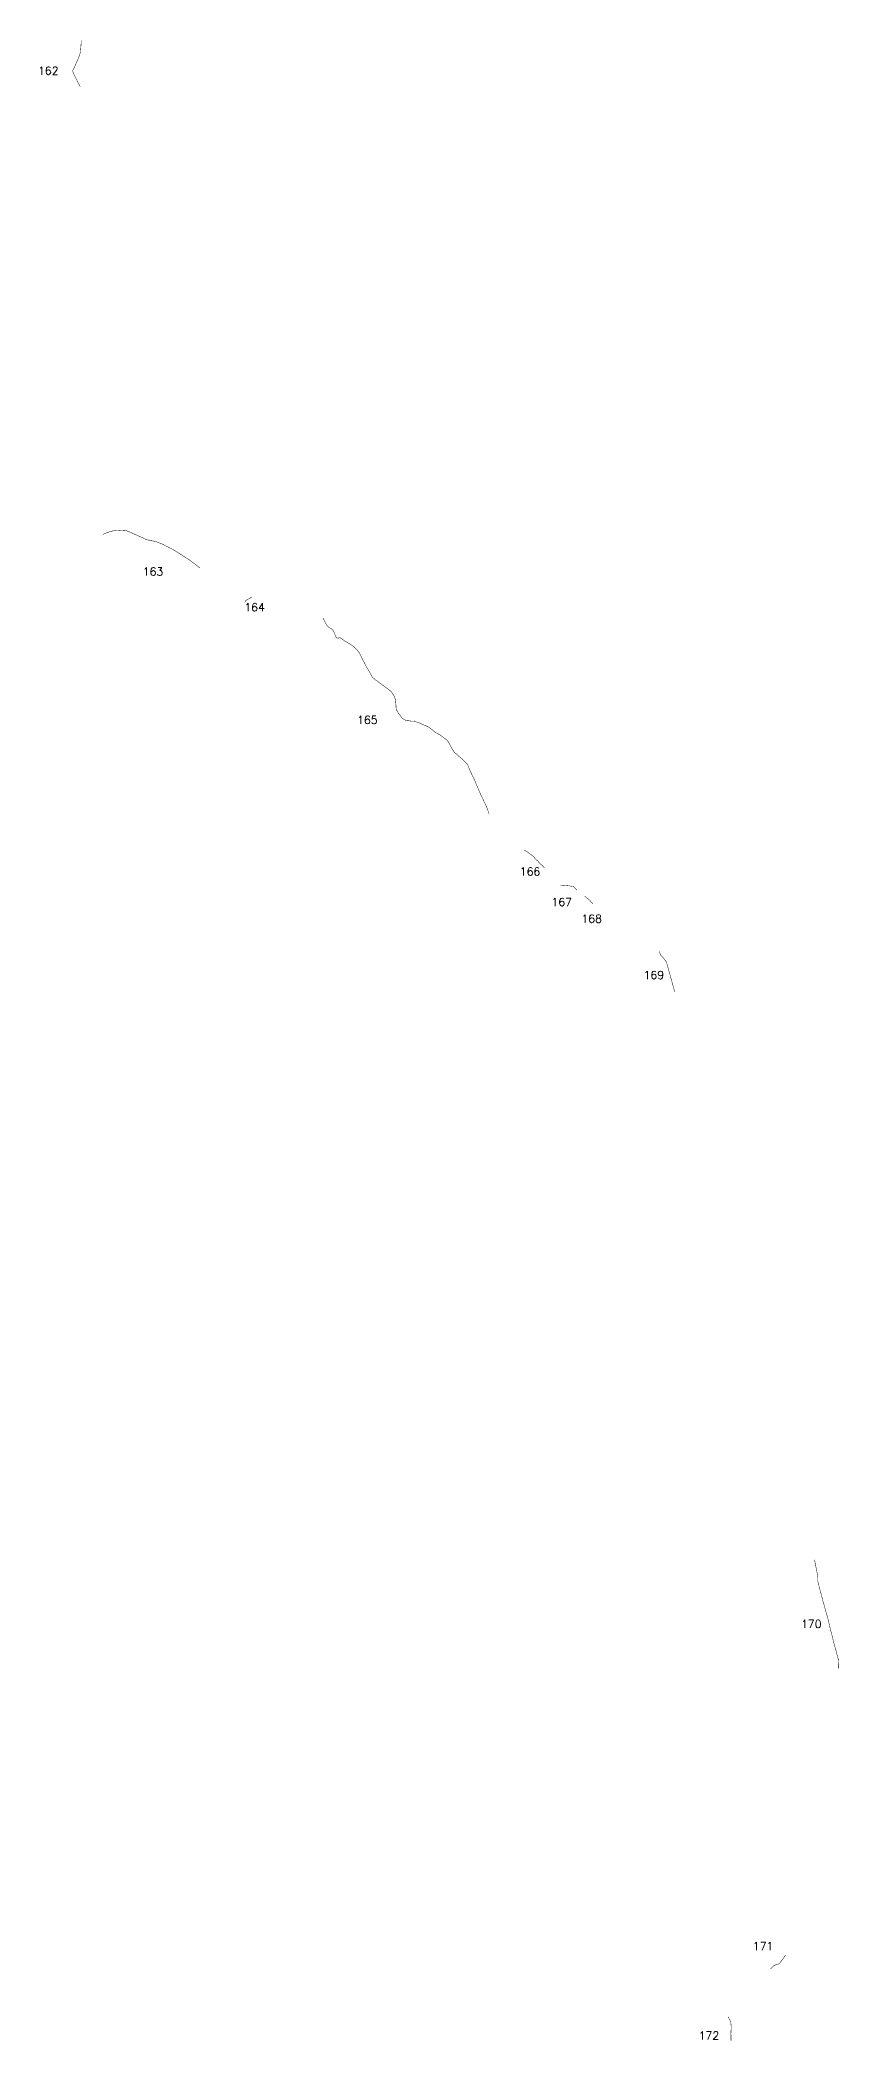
# Model space of a CAD drawing. Header units: metres. Extents: x 254129 to 299963, y 1973748 to 2228052.
# Drawn here: x 282232 to 287227, y 2006704 to 2019208 of the extents above; entities that cross this region are included whole.
import ezdxf

# ---------------------------------------------------------------- set-up
doc = ezdxf.new("R2010")
doc.units = ezdxf.units.M
doc.header["$MEASUREMENT"] = 0
doc.layers.add('ARTIFICIALLY PROTECTED', color=4, linetype='Continuous')
doc.styles.get("Standard").update_dxf_attribs({"font": 'simplex.shx'})

msp = doc.modelspace()

# ---------------------------------------------------------------- linework, layer by layer
at = {"layer": 'ARTIFICIALLY PROTECTED', "const_width": 3, "flags": 128}
for points in [[(282489, 2019206), (282489, 2019192), (282486, 2019151), (282484, 2019131), (282474, 2019099), (282457, 2019061), (282443, 2019030), (282440, 2019026), (282438, 2019022), (282436, 2019019), (282438, 2019006), (282443, 2018995), (282454, 2018973), (282472, 2018936), (282483, 2018917)], [(282625, 2016118), (282628, 2016120), (282645, 2016127), (282668, 2016135), (282686, 2016140), (282702, 2016142), (282723, 2016143), (282741, 2016145), (282756, 2016144), (282768, 2016143), (282800, 2016130), (282900, 2016085), (282954, 2016074), (283001, 2016056), (283054, 2016028), (283076, 2016016), (283161, 2015962), (283231, 2015909)], [(283513, 2015694), (283519, 2015706), (283556, 2015726)], [(284000, 2015596), (284009, 2015581), (284024, 2015551), (284040, 2015536), (284057, 2015526), (284068, 2015512), (284076, 2015492), (284083, 2015475), (284087, 2015471), (284094, 2015470), (284108, 2015473), (284129, 2015458), (284151, 2015444), (284168, 2015434), (284188, 2015421), (284196, 2015415), (284205, 2015406), (284214, 2015397), (284227, 2015380), (284237, 2015361), (284246, 2015341), (284257, 2015321), (284275, 2015287), (284287, 2015266), (284299, 2015245), (284309, 2015227), (284311, 2015225), (284314, 2015222), (284330, 2015208), (284341, 2015201), (284365, 2015183), (284386, 2015167), (284405, 2015154), (284412, 2015149), (284421, 2015141), (284428, 2015134), (284433, 2015127), (284437, 2015121), (284444, 2015111), (284450, 2015097), (284454, 2015085), (284455, 2015073), (284457, 2015052), (284458, 2015029), (284460, 2015024), (284463, 2015018), (284464, 2015015), (284466, 2015011), (284469, 2015007), (284473, 2015000), (284486, 2014983), (284494, 2014972), (284507, 2014962), (284522, 2014955), (284535, 2014954), (284556, 2014951), (284573, 2014952), (284573, 2014951), (284594, 2014943), (284602, 2014941), (284623, 2014931), (284638, 2014924), (284653, 2014919), (284666, 2014911), (284674, 2014905), (284690, 2014892), (284703, 2014881), (284728, 2014868), (284752, 2014851), (284767, 2014840), (284775, 2014833), (284780, 2014827), (284786, 2014819), (284791, 2014811), (284806, 2014782), (284816, 2014765), (284822, 2014757), (284833, 2014748), (284848, 2014734), (284867, 2014718), (284888, 2014698), (284894, 2014692), (284903, 2014682), (284906, 2014678), (284910, 2014667), (284919, 2014645), (284926, 2014630), (284952, 2014575), (284979, 2014510), (285024, 2014415), (285039, 2014372)], [(285258, 2014146), (285278, 2014135), (285311, 2014110), (285334, 2014086), (285347, 2014074), (285355, 2014064), (285361, 2014058), (285371, 2014050), (285373, 2014048), (285385, 2014034), (285385, 2014033)], [(285485, 2013926), (285492, 2013926), (285497, 2013926)], [(285497, 2013926), (285542, 2013922), (285566, 2013917), (285589, 2013895)], [(285637, 2013858), (285666, 2013834), (285686, 2013813), (285689, 2013810)], [(286103, 2013513), (286113, 2013487), (286126, 2013476), (286148, 2013446), (286195, 2013277), (286198, 2013261)], [(287074, 2009711), (287091, 2009623), (287095, 2009598), (287095, 2009585), (287095, 2009574), (287101, 2009549), (287129, 2009444), (287160, 2009334), (287171, 2009284), (287185, 2009232), (287193, 2009197), (287200, 2009172), (287223, 2009087), (287225, 2009051), (287224, 2009028)], [(286892, 2007242), (286890, 2007238), (286881, 2007223), (286868, 2007206), (286857, 2007192), (286845, 2007183), (286833, 2007180), (286820, 2007176), (286806, 2007162), (286799, 2007154)], [(286536, 2006857), (286537, 2006848), (286550, 2006823), (286553, 2006793), (286552, 2006770), (286551, 2006751), (286552, 2006722), (286552, 2006706)]]:
    msp.add_lwpolyline(points, dxfattribs=at)

# ---------------------------------------------------------------- texts
at = {"char_height": 50, "attachment_point": 1}
for s, width, heights, insert in [('162', 84.37, [74.2], (282219, 2019041)), ('163', 84.37, [74.2], (282874, 2015911)), ('164', 84.37, [74.2], (283509, 2015688)), ('165', 84.37, [74.2], (284214, 2014984)), ('166', 84.37, [74.2], (285231, 2014037)), ('167', 84.37, [74.2], (285429, 2013846)), ('168', 84.37, [74.2], (285616, 2013742)), ('169', 84.37, [74.2], (286005, 2013390)), ('170', 84.37, [74.2], (286989, 2009335)), ('171', 84.37, [74.2], (286688, 2007322)), ('172', 128.27, [101], (286349, 2006763))]:
    msp.add_mtext_dynamic_manual_height_columns(s, width=width, gutter_width=1, heights=heights, dxfattribs=dict(at, insert=insert))

doc.saveas('drawing.dxf')
